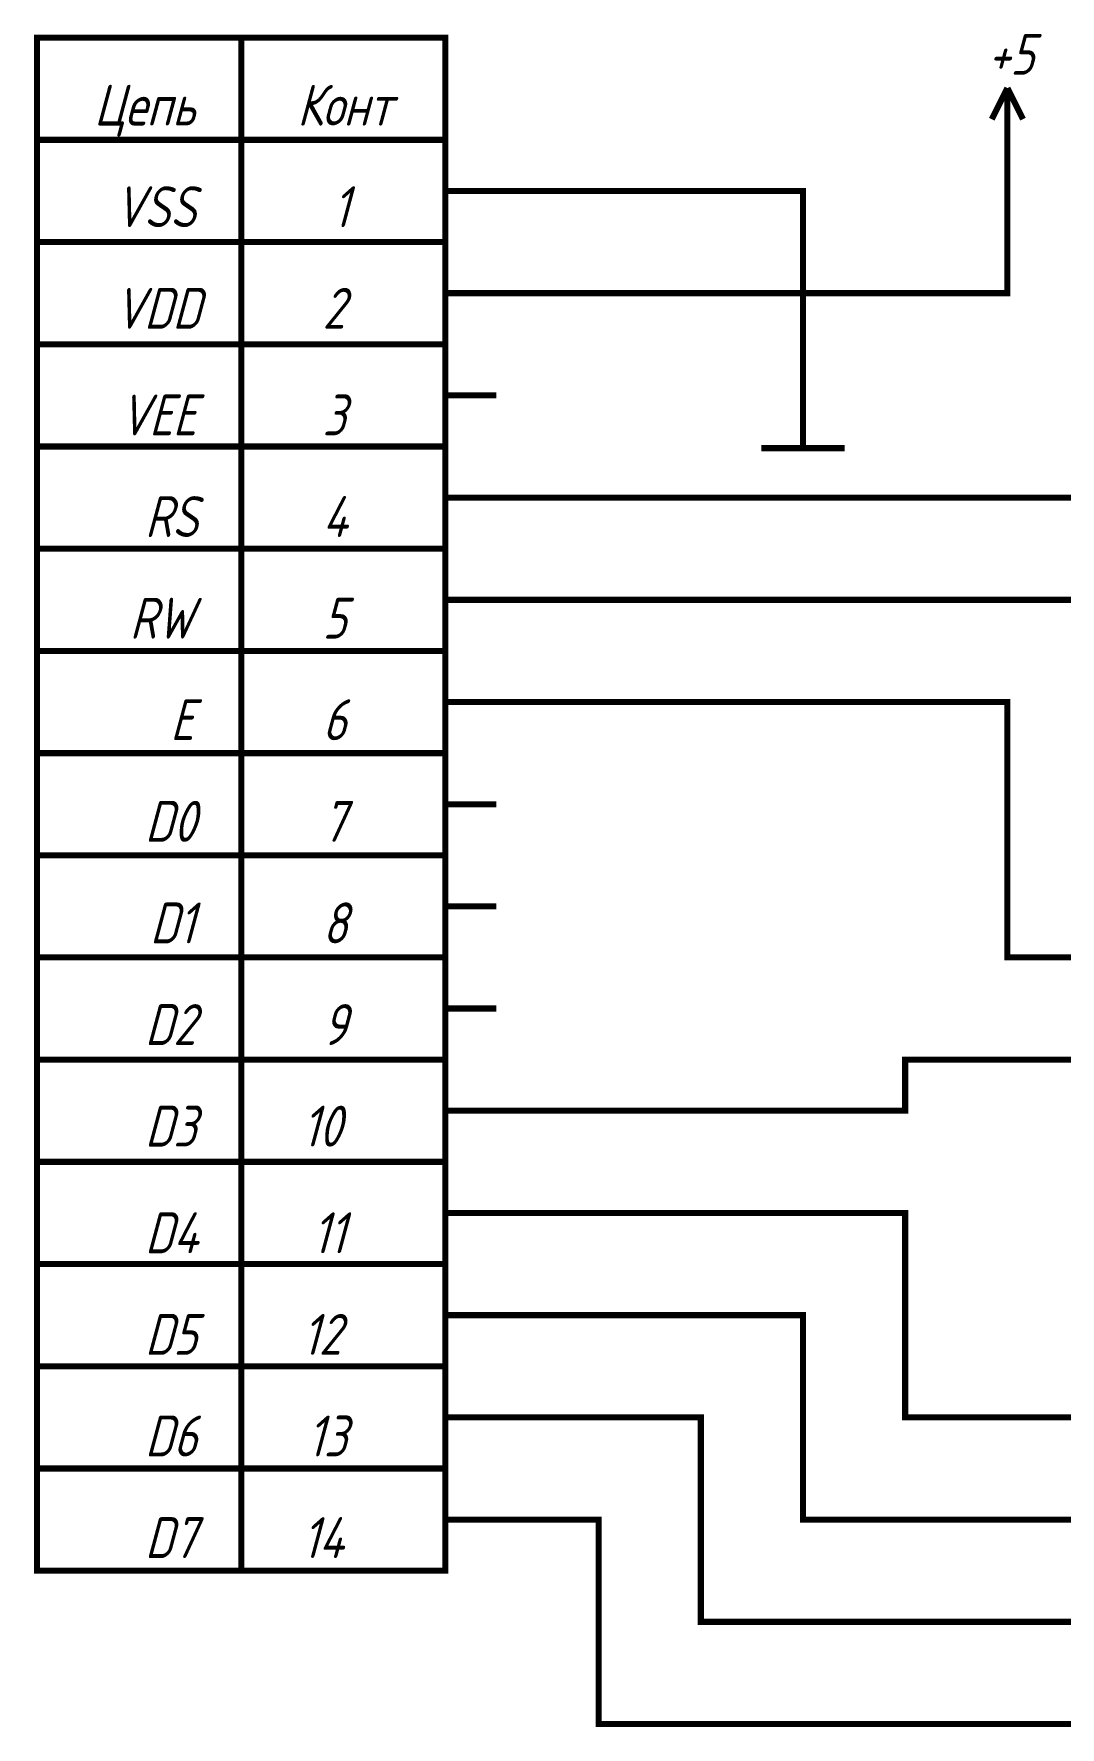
# Paper-space layout 'Layout1' of a CAD drawing. Extents: x -1 to 840, y -1 to 593.
# Drawn here: x 130.7 to 180.9, y 458.3 to 541.2 of the extents above; entities that cross this region are included whole.
import ezdxf

# ---------------------------------------------------------------- set-up
doc = ezdxf.new("R2010")
doc.units = 0
doc.header["$MEASUREMENT"] = 0
doc.layers.add('Sheet', color=255, linetype='CONTINUOUS')
doc.styles.add('GOST type A0', font='', dxfattribs={"oblique": 15, "height": 3.5})
doc.styles.get('GOST type A0').set_extended_font_data('GOST type A')

psp = doc.layouts.get("Layout1")

# ---------------------------------------------------------------- linework, layer by layer
at = {"layer": 'Sheet', "color": 7, "const_width": 0.3}
psp.add_lwpolyline([(130.88, 541.003), (150.865, 541.003), (150.865, 465.992), (130.88, 465.992), (130.88, 541.003)], close=True, dxfattribs=at)
for points in [[(140.88, 541.003), (140.88, 465.992)], [(178.365, 538.533), (177.604, 537.011)], [(178.365, 538.533), (179.126, 537.011)], [(178.365, 536.001), (178.365, 538.533)], [(150.865, 536.001), (130.88, 536.001)], [(153.365, 528.498), (178.365, 528.498), (178.365, 536.001)], [(150.865, 533.5), (153.365, 533.5)], [(153.365, 533.5), (168.365, 533.5), (168.365, 525.998)], [(150.865, 530.999), (130.88, 530.999)], [(150.865, 528.498), (153.365, 528.498)], [(150.865, 525.998), (130.88, 525.998)], [(168.365, 525.998), (168.365, 520.918)], [(150.865, 523.497), (153.365, 523.497)], [(150.865, 520.996), (130.88, 520.996)], [(166.331, 520.918), (170.399, 520.918)], [(150.865, 518.495), (153.365, 518.495)], [(153.365, 518.495), (188.365, 518.495), (188.365, 505.99), (215.85, 505.99)], [(150.865, 515.994), (130.88, 515.994)], [(150.865, 513.493), (153.365, 513.493)], [(153.365, 513.493), (183.365, 513.493), (183.365, 500.989), (215.85, 500.989)], [(150.865, 510.992), (130.88, 510.992)], [(150.865, 508.491), (153.365, 508.491)], [(153.365, 508.491), (178.365, 508.491), (178.365, 496.002), (215.85, 496.002)], [(150.865, 505.99), (130.88, 505.99)], [(150.865, 503.49), (153.365, 503.49)], [(150.865, 500.989), (130.88, 500.989)], [(248.335, 500.989), (263.335, 500.989), (263.335, 458.489), (158.365, 458.489), (158.365, 468.493), (153.365, 468.493)], [(150.865, 498.503), (153.365, 498.503)], [(150.865, 496.002), (130.88, 496.002)], [(153.365, 473.494), (163.365, 473.494), (163.365, 463.491), (260.835, 463.491), (260.835, 496.002), (248.335, 496.002)], [(150.865, 493.502), (153.365, 493.502)], [(150.865, 491.001), (130.88, 491.001)], [(153.365, 488.5), (173.365, 488.5), (173.365, 491.001), (215.85, 491.001)], [(153.365, 478.496), (168.365, 478.496), (168.365, 468.493), (258.335, 468.493), (258.335, 491.001), (248.335, 491.001)], [(150.865, 488.5), (153.365, 488.5)], [(150.865, 485.999), (130.88, 485.999)], [(153.365, 483.498), (173.365, 483.498), (173.365, 473.494), (253.335, 473.494), (253.335, 485.999), (248.335, 485.999)], [(150.865, 483.498), (153.365, 483.498)], [(150.865, 480.997), (130.88, 480.997)], [(150.865, 478.496), (153.365, 478.496)], [(150.865, 475.995), (130.88, 475.995)], [(150.865, 473.494), (153.365, 473.494)], [(150.865, 470.994), (130.88, 470.994)], [(150.865, 468.493), (153.365, 468.493)]]:
    psp.add_lwpolyline(points, dxfattribs=at)

# ---------------------------------------------------------------- texts
at = {"layer": 'Sheet', "color": 7, "style": 'GOST type A0', "oblique": 15}
for s, p in [('+5', (177.402, 539.185)), ('Цепь', (133.675, 536.7)), ('Конт', (143.613, 536.7)), ('VSS', (134.669, 531.729)), ('1', (145.352, 531.729)), ('VDD', (134.669, 526.759)), ('2', (144.855, 526.759)), ('VEE', (134.918, 521.539)), ('3', (144.855, 521.539)), ('RS', (136.16, 516.569)), ('4', (144.855, 516.569)), ('RW', (135.414, 511.598)), ('5', (144.855, 511.598)), ('E', (137.402, 506.627)), ('6', (144.855, 506.627)), ('D0', (136.16, 501.657)), ('7', (144.855, 501.657)), ('D1', (136.408, 496.686)), ('8', (144.855, 496.686)), ('D2', (136.16, 491.715)), ('9', (144.855, 491.715)), ('D3', (136.16, 486.744)), ('10', (143.862, 486.744)), ('D4', (136.16, 481.525)), ('11', (144.359, 481.525)), ('D5', (136.16, 476.555)), ('12', (143.862, 476.555)), ('D6', (136.16, 471.584)), ('13', (144.11, 471.584)), ('D7', (136.16, 466.613)), ('14', (143.862, 466.613))]:
    psp.add_text(s, height=2, dxfattribs=at).set_placement(p)

doc.saveas('drawing.dxf')
